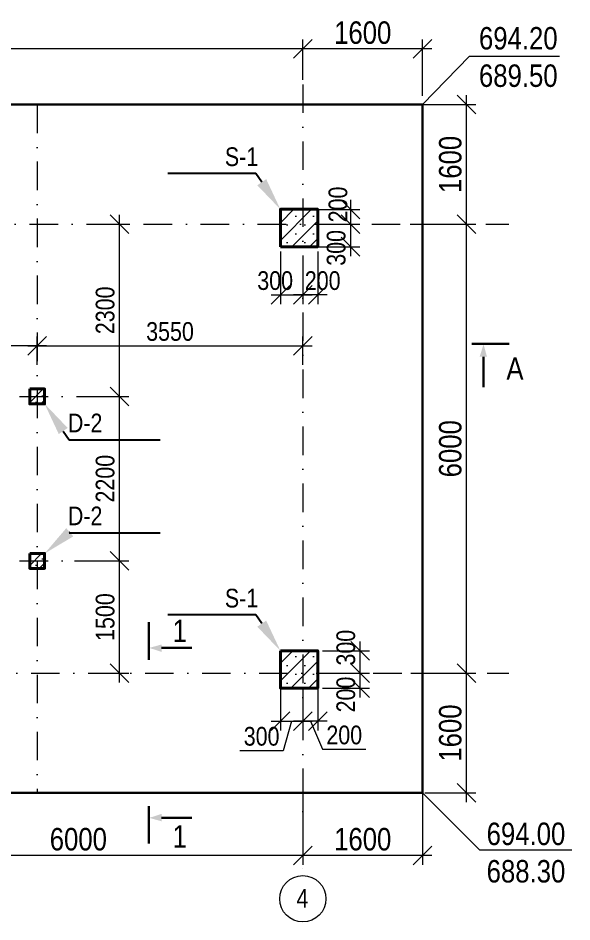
# Model space of a CAD drawing. Header units: millimetres. Extents: x -149347 to 251215, y -2929184 to -2541447.
# Drawn here: x -69316 to -61916, y -2570132 to -2558051 of the extents above; entities that cross this region are included whole.
import ezdxf
from ezdxf import colors
from ezdxf.entities.mleader import LeaderData, LeaderLine
from ezdxf.math import Vec2, Vec3

# ---------------------------------------------------------------- set-up
doc = ezdxf.new("R2010")
doc.units = ezdxf.units.MM
doc.linetypes.add('DASHDOTX2', pattern=[50.8, 25.4, -12.7, 0, -12.7])
for name, color, linetype, lineweight in [('kesik_Pen_No__1', 7, 'Continuous', 13), ('Калонлар', 2, 'Continuous', 40), ('стены', 33, 'Continuous', 40), ('Х - диварлар.', 31, 'Continuous', 25)]:
    doc.layers.add(name, color=color, linetype=linetype, lineweight=lineweight)
doc.styles.add('style1', font='A3TI(LA).TTF', dxfattribs={"height": 400})
doc.styles.add('style6', font='ARIALN.TTF', dxfattribs={"height": 300})
doc.dimstyles.new('DIM_100', dxfattribs={"dimscale": 100, "dimtxt": 250, "dimasz": 2.5, "dimexe": 1.25, "dimexo": 0.625, "dimtad": 1, "dimdec": 0, "dimtxsty": 'style1', "dimblk": 'OBLIQUE', "dimcen": 2.5, "dimdle": 1.25, "dimclrd": 251, "dimclre": 251, "dimaunit": 1, "dimadec": 3, "dimazin": 0, "dimtfac": 1, "dimtdec": 0, "dimtmove": 1, "dimatfit": 3, "dimfxl": 1.25, "dimlwd": 5, "dimlwe": 5, "dimarcsym": 0})

# ---------------------------------------------------------------- blocks, each defined once
blk = doc.blocks.new('_Oblique')
at = {"color": 0, "linetype": 'ByBlock', "lineweight": -2}
blk.add_line((-0.5, -0.5), (0.5, 0.5), dxfattribs=at)
blk = doc.blocks.new('*D116')
at = {"color": 251, "lineweight": 5, "ltscale": 50, "transparency": 16777216}
for p, q in [((-71511, -2568254), (-71511, -2569369)), ((-65511, -2568254), (-65511, -2569369))]:
    blk.add_line(p, q, dxfattribs=at)
at = {"color": 251, "linetype": 'ByBlock', "lineweight": 5, "ltscale": 50, "transparency": 16777216}
blk.add_line((-65386, -2569244), (-71636, -2569244), dxfattribs=at)
at = {"layer": 'Defpoints', "color": 0, "lineweight": 15, "ltscale": 50, "transparency": 16777216}
for p in [(-71511, -2568192), (-65511, -2568192), (-71511, -2569244)]:
    blk.add_point(p, dxfattribs=at)
at = {"color": 251, "lineweight": 5, "ltscale": 50, "transparency": 16777216, "xscale": 250, "yscale": 250, "zscale": 250, "rotation": 180}
blk.add_blockref('_Oblique', (-71511, -2569244), dxfattribs=at)
at = {"color": 251, "lineweight": 5, "ltscale": 50, "transparency": 16777216, "xscale": 250, "yscale": 250, "zscale": 250}
blk.add_blockref('_Oblique', (-65511, -2569244), dxfattribs=at)
at = {"color": 0, "lineweight": 15, "ltscale": 50, "transparency": 16777216, "insert": (-68511, -2569028), "char_height": 300, "attachment_point": 5, "style": 'style6'}
blk.add_mtext('6000', dxfattribs=at)
blk = doc.blocks.new('*D117')
at = {"color": 251, "linetype": 'ByBlock', "lineweight": 5, "ltscale": 50, "transparency": 16777216}
blk.add_line((-63324, -2566932), (-63324, -2560682), dxfattribs=at)
at = {"color": 251, "lineweight": 5, "ltscale": 50, "transparency": 16777216}
for p, q in [((-63317, -2560807), (-63199, -2560807)), ((-63317, -2566807), (-63199, -2566807))]:
    blk.add_line(p, q, dxfattribs=at)
at = {"layer": 'Defpoints', "color": 0, "lineweight": 15, "ltscale": 50, "transparency": 16777216}
for p in [(-63379, -2560807), (-63324, -2560807), (-63379, -2566807)]:
    blk.add_point(p, dxfattribs=at)
at = {"color": 251, "lineweight": 5, "ltscale": 50, "transparency": 16777216, "xscale": 250, "yscale": 250, "zscale": 250}
for p, rotation in [((-63324, -2560807), 90), ((-63324, -2566807), 270)]:
    blk.add_blockref('_Oblique', p, dxfattribs=dict(at, rotation=rotation))
at = {"color": 0, "lineweight": 15, "ltscale": 50, "transparency": 16777216, "insert": (-63540, -2563807), "char_height": 300, "attachment_point": 5, "rotation": 90, "style": 'style6'}
blk.add_mtext('6000', dxfattribs=at)
blk = doc.blocks.new('*D118')
at = {"color": 251, "linetype": 'ByBlock', "lineweight": 5, "ltscale": 50, "transparency": 16777216}
blk.add_line((-63324, -2568532), (-63324, -2566682), dxfattribs=at)
at = {"color": 251, "lineweight": 5, "ltscale": 50, "transparency": 16777216}
for p, q in [((-64070, -2566807), (-63199, -2566807)), ((-63879, -2568407), (-63199, -2568407))]:
    blk.add_line(p, q, dxfattribs=at)
at = {"layer": 'Defpoints', "color": 0, "lineweight": 15, "ltscale": 50, "transparency": 16777216}
for p in [(-64133, -2566807), (-63324, -2566807), (-63941, -2568407)]:
    blk.add_point(p, dxfattribs=at)
at = {"color": 251, "lineweight": 5, "ltscale": 50, "transparency": 16777216, "xscale": 250, "yscale": 250, "zscale": 250}
for p, rotation in [((-63324, -2566807), 90), ((-63324, -2568407), 270)]:
    blk.add_blockref('_Oblique', p, dxfattribs=dict(at, rotation=rotation))
at = {"color": 0, "lineweight": 15, "ltscale": 50, "transparency": 16777216, "insert": (-63540, -2567607), "char_height": 300, "attachment_point": 5, "rotation": 90, "style": 'style6'}
blk.add_mtext('1600', dxfattribs=at)
blk = doc.blocks.new('*D119')
at = {"color": 251, "linetype": 'ByBlock', "lineweight": 5, "ltscale": 50, "transparency": 16777216}
blk.add_line((-63324, -2560932), (-63324, -2559082), dxfattribs=at)
at = {"color": 251, "lineweight": 5, "ltscale": 50, "transparency": 16777216}
for p, q in [((-63970, -2559207), (-63199, -2559207)), ((-64077, -2560807), (-63199, -2560807))]:
    blk.add_line(p, q, dxfattribs=at)
at = {"layer": 'Defpoints', "color": 0, "lineweight": 15, "ltscale": 50, "transparency": 16777216}
for p in [(-64033, -2559207), (-63324, -2559207), (-64140, -2560807)]:
    blk.add_point(p, dxfattribs=at)
at = {"color": 251, "lineweight": 5, "ltscale": 50, "transparency": 16777216, "xscale": 250, "yscale": 250, "zscale": 250}
for p, rotation in [((-63324, -2559207), 90), ((-63324, -2560807), 270)]:
    blk.add_blockref('_Oblique', p, dxfattribs=dict(at, rotation=rotation))
at = {"color": 0, "lineweight": 15, "ltscale": 50, "transparency": 16777216, "insert": (-63540, -2560007), "char_height": 300, "attachment_point": 5, "rotation": 90, "style": 'style6'}
blk.add_mtext('1600', dxfattribs=at)
blk = doc.blocks.new('*D120')
at = {"color": 251, "linetype": 'ByBlock', "lineweight": 5, "ltscale": 50, "transparency": 16777216}
blk.add_line((-64746, -2567132), (-64746, -2566682), dxfattribs=at)
at = {"color": 251, "lineweight": 5, "ltscale": 50, "transparency": 16777216}
for p, q in [((-65101, -2566807), (-64621, -2566807)), ((-65249, -2567007), (-64621, -2567007))]:
    blk.add_line(p, q, dxfattribs=at)
at = {"layer": 'Defpoints', "color": 0, "lineweight": 15, "ltscale": 50, "transparency": 16777216}
for p in [(-65163, -2566807), (-64746, -2566807), (-65311, -2567007)]:
    blk.add_point(p, dxfattribs=at)
at = {"color": 251, "lineweight": 5, "ltscale": 50, "transparency": 16777216, "xscale": 250, "yscale": 250, "zscale": 250}
for p, rotation in [((-64746, -2566807), 90), ((-64746, -2567007), 270)]:
    blk.add_blockref('_Oblique', p, dxfattribs=dict(at, rotation=rotation))
at = {"color": 0, "lineweight": 15, "ltscale": 50, "transparency": 16777216, "insert": (-64936, -2567092), "char_height": 300, "attachment_point": 5, "rotation": 90, "style": 'style6'}
blk.add_mtext('{\\H0.83333x;200}', dxfattribs=at)
blk = doc.blocks.new('*D121')
at = {"color": 251, "linetype": 'ByBlock', "lineweight": 5, "ltscale": 50, "transparency": 16777216}
blk.add_line((-64746, -2566932), (-64746, -2566383), dxfattribs=at)
at = {"color": 251, "lineweight": 5, "ltscale": 50, "transparency": 16777216}
for p, q in [((-65249, -2566508), (-64621, -2566508)), ((-65186, -2566807), (-64621, -2566807))]:
    blk.add_line(p, q, dxfattribs=at)
at = {"layer": 'Defpoints', "color": 0, "lineweight": 15, "ltscale": 50, "transparency": 16777216}
for p in [(-65311, -2566508), (-64746, -2566508), (-65248, -2566807)]:
    blk.add_point(p, dxfattribs=at)
at = {"color": 251, "lineweight": 5, "ltscale": 50, "transparency": 16777216, "xscale": 250, "yscale": 250, "zscale": 250}
for p, rotation in [((-64746, -2566508), 90), ((-64746, -2566807), 270)]:
    blk.add_blockref('_Oblique', p, dxfattribs=dict(at, rotation=rotation))
at = {"color": 0, "lineweight": 15, "ltscale": 50, "transparency": 16777216, "insert": (-64936, -2566466), "char_height": 300, "attachment_point": 5, "rotation": 90, "style": 'style6'}
blk.add_mtext('{\\H0.83333x;300}', dxfattribs=at)
blk = doc.blocks.new('*D124')
at = {"color": 251, "linetype": 'ByBlock', "lineweight": 5, "ltscale": 50, "transparency": 16777216}
blk.add_line((-64875, -2560482), (-64875, -2560932), dxfattribs=at)
at = {"color": 251, "lineweight": 5, "ltscale": 50, "transparency": 16777216}
for p, q in [((-65429, -2560607), (-64750, -2560607)), ((-65354, -2560807), (-64750, -2560807))]:
    blk.add_line(p, q, dxfattribs=at)
at = {"layer": 'Defpoints', "color": 0, "lineweight": 15, "ltscale": 50, "transparency": 16777216}
for p in [(-65491, -2560607), (-65416, -2560807), (-64875, -2560807)]:
    blk.add_point(p, dxfattribs=at)
at = {"color": 251, "lineweight": 5, "ltscale": 50, "transparency": 16777216, "xscale": 250, "yscale": 250, "zscale": 250}
for p, rotation in [((-64875, -2560607), 90), ((-64875, -2560807), 270)]:
    blk.add_blockref('_Oblique', p, dxfattribs=dict(at, rotation=rotation))
at = {"color": 0, "lineweight": 15, "ltscale": 50, "transparency": 16777216, "insert": (-65041, -2560542), "char_height": 300, "attachment_point": 5, "rotation": 90, "style": 'style6'}
blk.add_mtext('{\\H0.83333x;200}', dxfattribs=at)
blk = doc.blocks.new('*D125')
at = {"color": 251, "linetype": 'ByBlock', "lineweight": 5, "ltscale": 50, "transparency": 16777216}
blk.add_line((-64875, -2560682), (-64875, -2561231), dxfattribs=at)
at = {"color": 251, "lineweight": 5, "ltscale": 50, "transparency": 16777216}
for p, q in [((-65351, -2560807), (-64750, -2560807)), ((-65379, -2561106), (-64750, -2561106))]:
    blk.add_line(p, q, dxfattribs=at)
at = {"layer": 'Defpoints', "color": 0, "lineweight": 15, "ltscale": 50, "transparency": 16777216}
for p in [(-65413, -2560807), (-65441, -2561106), (-64875, -2561106)]:
    blk.add_point(p, dxfattribs=at)
at = {"color": 251, "lineweight": 5, "ltscale": 50, "transparency": 16777216, "xscale": 250, "yscale": 250, "zscale": 250}
for p, rotation in [((-64875, -2560807), 90), ((-64875, -2561106), 270)]:
    blk.add_blockref('_Oblique', p, dxfattribs=dict(at, rotation=rotation))
at = {"color": 0, "lineweight": 15, "ltscale": 50, "transparency": 16777216, "insert": (-65065, -2561122), "char_height": 300, "attachment_point": 5, "rotation": 90, "style": 'style6'}
blk.add_mtext('{\\H0.83333x;300}', dxfattribs=at)
blk = doc.blocks.new('*D126')
at = {"color": 251, "lineweight": 5, "ltscale": 50, "transparency": 16777216}
for p, q in [((-65311, -2561169), (-65311, -2561876)), ((-65511, -2561305), (-65511, -2561876))]:
    blk.add_line(p, q, dxfattribs=at)
at = {"color": 251, "linetype": 'ByBlock', "lineweight": 5, "ltscale": 50, "transparency": 16777216}
blk.add_line((-65186, -2561751), (-65636, -2561751), dxfattribs=at)
at = {"layer": 'Defpoints', "color": 0, "lineweight": 15, "ltscale": 50, "transparency": 16777216}
for p in [(-65311, -2561106), (-65511, -2561243), (-65511, -2561751)]:
    blk.add_point(p, dxfattribs=at)
at = {"color": 251, "lineweight": 5, "ltscale": 50, "transparency": 16777216, "xscale": 250, "yscale": 250, "zscale": 250, "rotation": 180}
blk.add_blockref('_Oblique', (-65511, -2561751), dxfattribs=at)
at = {"color": 251, "lineweight": 5, "ltscale": 50, "transparency": 16777216, "xscale": 250, "yscale": 250, "zscale": 250}
blk.add_blockref('_Oblique', (-65311, -2561751), dxfattribs=at)
at = {"color": 0, "lineweight": 15, "ltscale": 50, "transparency": 16777216, "insert": (-65246, -2561561), "char_height": 300, "attachment_point": 5, "style": 'style6'}
blk.add_mtext('{\\H0.83333x;200}', dxfattribs=at)
blk = doc.blocks.new('*D127')
at = {"color": 251, "linetype": 'ByBlock', "lineweight": 5, "ltscale": 50, "transparency": 16777216}
blk.add_line((-67962, -2565432), (-67962, -2562982), dxfattribs=at)
at = {"color": 251, "lineweight": 5, "ltscale": 50, "transparency": 16777216}
for p, q in [((-68224, -2563107), (-67837, -2563107)), ((-68564, -2565307), (-67837, -2565307))]:
    blk.add_line(p, q, dxfattribs=at)
at = {"layer": 'Defpoints', "color": 0, "lineweight": 15, "ltscale": 50, "transparency": 16777216}
for p in [(-68286, -2563107), (-67962, -2563107), (-68626, -2565307)]:
    blk.add_point(p, dxfattribs=at)
at = {"color": 251, "lineweight": 5, "ltscale": 50, "transparency": 16777216, "xscale": 250, "yscale": 250, "zscale": 250}
for p, rotation in [((-67962, -2563107), 90), ((-67962, -2565307), 270)]:
    blk.add_blockref('_Oblique', p, dxfattribs=dict(at, rotation=rotation))
at = {"color": 0, "lineweight": 15, "ltscale": 50, "transparency": 16777216, "insert": (-68152, -2564207), "char_height": 300, "attachment_point": 5, "rotation": 90, "style": 'style6'}
blk.add_mtext('{\\H0.83333x;2200}', dxfattribs=at)
blk = doc.blocks.new('*D128')
at = {"color": 251, "lineweight": 5, "ltscale": 50, "transparency": 16777216}
for p, q in [((-63911, -2568179), (-63911, -2569369)), ((-65511, -2568885), (-65511, -2569369))]:
    blk.add_line(p, q, dxfattribs=at)
at = {"color": 251, "linetype": 'ByBlock', "lineweight": 5, "ltscale": 50, "transparency": 16777216}
blk.add_line((-63786, -2569244), (-65636, -2569244), dxfattribs=at)
at = {"layer": 'Defpoints', "color": 0, "lineweight": 15, "ltscale": 50, "transparency": 16777216}
for p in [(-63911, -2568117), (-65511, -2568823), (-65511, -2569244)]:
    blk.add_point(p, dxfattribs=at)
at = {"color": 251, "lineweight": 5, "ltscale": 50, "transparency": 16777216, "xscale": 250, "yscale": 250, "zscale": 250, "rotation": 180}
blk.add_blockref('_Oblique', (-65511, -2569244), dxfattribs=at)
at = {"color": 251, "lineweight": 5, "ltscale": 50, "transparency": 16777216, "xscale": 250, "yscale": 250, "zscale": 250}
blk.add_blockref('_Oblique', (-63911, -2569244), dxfattribs=at)
at = {"color": 0, "lineweight": 15, "ltscale": 50, "transparency": 16777216, "insert": (-64711, -2569028), "char_height": 300, "attachment_point": 5, "style": 'style6'}
blk.add_mtext('1600', dxfattribs=at)
blk = doc.blocks.new('*D130')
at = {"color": 251, "lineweight": 5, "ltscale": 50, "transparency": 16777216}
for p, q in [((-65811, -2561169), (-65811, -2561876)), ((-65511, -2561305), (-65511, -2561876))]:
    blk.add_line(p, q, dxfattribs=at)
at = {"color": 251, "linetype": 'ByBlock', "lineweight": 5, "ltscale": 50, "transparency": 16777216}
blk.add_line((-65936, -2561751), (-65386, -2561751), dxfattribs=at)
at = {"layer": 'Defpoints', "color": 0, "lineweight": 15, "ltscale": 50, "transparency": 16777216}
for p in [(-65811, -2561106), (-65511, -2561243), (-65511, -2561751)]:
    blk.add_point(p, dxfattribs=at)
at = {"color": 251, "lineweight": 5, "ltscale": 50, "transparency": 16777216, "xscale": 250, "yscale": 250, "zscale": 250, "rotation": 180}
blk.add_blockref('_Oblique', (-65811, -2561751), dxfattribs=at)
at = {"color": 251, "lineweight": 5, "ltscale": 50, "transparency": 16777216, "xscale": 250, "yscale": 250, "zscale": 250}
blk.add_blockref('_Oblique', (-65511, -2561751), dxfattribs=at)
at = {"color": 0, "lineweight": 15, "ltscale": 50, "transparency": 16777216, "insert": (-65881, -2561561), "char_height": 300, "attachment_point": 5, "style": 'style6'}
blk.add_mtext('{\\H0.83333x;300}', dxfattribs=at)
blk = doc.blocks.new('*D135')
at = {"color": 251, "lineweight": 5, "ltscale": 50, "transparency": 16777216}
for p, q in [((-65311, -2566867), (-65311, -2567574)), ((-65511, -2567003), (-65511, -2567574))]:
    blk.add_line(p, q, dxfattribs=at)
at = {"color": 251, "linetype": 'ByBlock', "lineweight": 5, "ltscale": 50, "transparency": 16777216}
for p, q in [((-65186, -2567449), (-65636, -2567449)), ((-65411, -2567449), (-65249, -2567824)), ((-65249, -2567824), (-64668, -2567824))]:
    blk.add_line(p, q, dxfattribs=at)
at = {"layer": 'Defpoints', "color": 0, "lineweight": 15, "ltscale": 50, "transparency": 16777216}
for p in [(-65311, -2566804), (-65511, -2566941), (-65511, -2567449)]:
    blk.add_point(p, dxfattribs=at)
at = {"color": 251, "lineweight": 5, "ltscale": 50, "transparency": 16777216, "xscale": 250, "yscale": 250, "zscale": 250, "rotation": 180}
blk.add_blockref('_Oblique', (-65511, -2567449), dxfattribs=at)
at = {"color": 251, "lineweight": 5, "ltscale": 50, "transparency": 16777216, "xscale": 250, "yscale": 250, "zscale": 250}
blk.add_blockref('_Oblique', (-65311, -2567449), dxfattribs=at)
at = {"color": 0, "lineweight": 15, "ltscale": 50, "transparency": 16777216, "insert": (-64958, -2567634), "char_height": 300, "attachment_point": 5, "style": 'style6'}
blk.add_mtext('{\\H0.83333x;200}', dxfattribs=at)
blk = doc.blocks.new('*D136')
at = {"color": 251, "lineweight": 5, "ltscale": 50, "transparency": 16777216}
for p, q in [((-65811, -2566867), (-65811, -2567574)), ((-65511, -2567003), (-65511, -2567574))]:
    blk.add_line(p, q, dxfattribs=at)
at = {"color": 251, "linetype": 'ByBlock', "lineweight": 5, "ltscale": 50, "transparency": 16777216}
for p, q in [((-65936, -2567449), (-65386, -2567449)), ((-65661, -2567449), (-65774, -2567843)), ((-65774, -2567843), (-66351, -2567843))]:
    blk.add_line(p, q, dxfattribs=at)
at = {"layer": 'Defpoints', "color": 0, "lineweight": 15, "ltscale": 50, "transparency": 16777216}
for p in [(-65811, -2566804), (-65511, -2566941), (-65511, -2567449)]:
    blk.add_point(p, dxfattribs=at)
at = {"color": 251, "lineweight": 5, "ltscale": 50, "transparency": 16777216, "xscale": 250, "yscale": 250, "zscale": 250, "rotation": 180}
blk.add_blockref('_Oblique', (-65811, -2567449), dxfattribs=at)
at = {"color": 251, "lineweight": 5, "ltscale": 50, "transparency": 16777216, "xscale": 250, "yscale": 250, "zscale": 250}
blk.add_blockref('_Oblique', (-65511, -2567449), dxfattribs=at)
at = {"color": 0, "lineweight": 15, "ltscale": 50, "transparency": 16777216, "insert": (-66062, -2567652), "char_height": 300, "attachment_point": 5, "style": 'style6'}
blk.add_mtext('{\\H0.83333x;300}', dxfattribs=at)
blk = doc.blocks.new('*D139')
at = {"color": 251, "linetype": 'ByBlock', "lineweight": 5, "ltscale": 50, "transparency": 16777216}
blk.add_line((-67962, -2566932), (-67962, -2565182), dxfattribs=at)
at = {"color": 251, "lineweight": 5, "ltscale": 50, "transparency": 16777216}
for p, q in [((-68224, -2565307), (-67837, -2565307)), ((-68234, -2566807), (-67837, -2566807))]:
    blk.add_line(p, q, dxfattribs=at)
at = {"layer": 'Defpoints', "color": 0, "lineweight": 15, "ltscale": 50, "transparency": 16777216}
for p in [(-68286, -2565307), (-67962, -2565307), (-68296, -2566807)]:
    blk.add_point(p, dxfattribs=at)
at = {"color": 251, "lineweight": 5, "ltscale": 50, "transparency": 16777216, "xscale": 250, "yscale": 250, "zscale": 250}
for p, rotation in [((-67962, -2565307), 90), ((-67962, -2566807), 270)]:
    blk.add_blockref('_Oblique', p, dxfattribs=dict(at, rotation=rotation))
at = {"color": 0, "lineweight": 15, "ltscale": 50, "transparency": 16777216, "insert": (-68152, -2566057), "char_height": 300, "attachment_point": 5, "rotation": 90, "style": 'style6'}
blk.add_mtext('{\\H0.83333x;1500}', dxfattribs=at)
blk = doc.blocks.new('*D140')
at = {"color": 251, "linetype": 'ByBlock', "lineweight": 5, "ltscale": 50, "transparency": 16777216}
blk.add_line((-67962, -2563232), (-67962, -2560682), dxfattribs=at)
at = {"color": 251, "lineweight": 5, "ltscale": 50, "transparency": 16777216}
for p, q in [((-68224, -2560807), (-67837, -2560807)), ((-68234, -2563107), (-67837, -2563107))]:
    blk.add_line(p, q, dxfattribs=at)
at = {"layer": 'Defpoints', "color": 0, "lineweight": 15, "ltscale": 50, "transparency": 16777216}
for p in [(-68286, -2560807), (-67962, -2560807), (-68296, -2563107)]:
    blk.add_point(p, dxfattribs=at)
at = {"color": 251, "lineweight": 5, "ltscale": 50, "transparency": 16777216, "xscale": 250, "yscale": 250, "zscale": 250}
for p, rotation in [((-67962, -2560807), 90), ((-67962, -2563107), 270)]:
    blk.add_blockref('_Oblique', p, dxfattribs=dict(at, rotation=rotation))
at = {"color": 0, "lineweight": 15, "ltscale": 50, "transparency": 16777216, "insert": (-68152, -2561957), "char_height": 300, "attachment_point": 5, "rotation": 90, "style": 'style6'}
blk.add_mtext('{\\H0.83333x;2300}', dxfattribs=at)
blk = doc.blocks.new('*D141')
at = {"color": 251, "lineweight": 5, "ltscale": 50, "transparency": 16777216}
for p, q in [((-71511, -2562607), (-71511, -2562306)), ((-69061, -2562685), (-69061, -2562306))]:
    blk.add_line(p, q, dxfattribs=at)
at = {"color": 251, "linetype": 'ByBlock', "lineweight": 5, "ltscale": 50, "transparency": 16777216}
blk.add_line((-68936, -2562431), (-71636, -2562431), dxfattribs=at)
at = {"layer": 'Defpoints', "color": 0, "lineweight": 15, "ltscale": 50, "transparency": 16777216}
for p in [(-71511, -2562431), (-71511, -2562670), (-69061, -2562748)]:
    blk.add_point(p, dxfattribs=at)
at = {"color": 251, "lineweight": 5, "ltscale": 50, "transparency": 16777216, "xscale": 250, "yscale": 250, "zscale": 250, "rotation": 180}
blk.add_blockref('_Oblique', (-71511, -2562431), dxfattribs=at)
at = {"color": 251, "lineweight": 5, "ltscale": 50, "transparency": 16777216, "xscale": 250, "yscale": 250, "zscale": 250}
blk.add_blockref('_Oblique', (-69061, -2562431), dxfattribs=at)
at = {"color": 0, "lineweight": 15, "ltscale": 50, "transparency": 16777216, "insert": (-70286, -2562241), "char_height": 300, "attachment_point": 5, "style": 'style6'}
blk.add_mtext('{\\H0.83333x;2450}', dxfattribs=at)
blk = doc.blocks.new('*D105')
at = {"color": 251, "lineweight": 5, "ltscale": 50, "transparency": 16777216}
for p, q in [((-69061, -2562685), (-69061, -2562306)), ((-65511, -2562685), (-65511, -2562306))]:
    blk.add_line(p, q, dxfattribs=at)
at = {"color": 251, "linetype": 'ByBlock', "lineweight": 5, "ltscale": 50, "transparency": 16777216}
blk.add_line((-69186, -2562431), (-65386, -2562431), dxfattribs=at)
at = {"layer": 'Defpoints', "color": 0, "lineweight": 15, "ltscale": 50, "transparency": 16777216}
for p in [(-65511, -2562431), (-69061, -2562748), (-65511, -2562748)]:
    blk.add_point(p, dxfattribs=at)
at = {"color": 251, "lineweight": 5, "ltscale": 50, "transparency": 16777216, "xscale": 250, "yscale": 250, "zscale": 250, "rotation": 180}
blk.add_blockref('_Oblique', (-69061, -2562431), dxfattribs=at)
at = {"color": 251, "lineweight": 5, "ltscale": 50, "transparency": 16777216, "xscale": 250, "yscale": 250, "zscale": 250}
blk.add_blockref('_Oblique', (-65511, -2562431), dxfattribs=at)
at = {"color": 0, "lineweight": 15, "ltscale": 50, "transparency": 16777216, "insert": (-67286, -2562241), "char_height": 300, "attachment_point": 5, "style": 'style6'}
blk.add_mtext('{\\H0.83333x;3550}', dxfattribs=at)
blk = doc.blocks.new('*D102')
at = {"color": 251, "lineweight": 5, "ltscale": 50, "transparency": 16777216}
for p, q in [((-65511, -2558875), (-65511, -2558338)), ((-63911, -2559089), (-63911, -2558338))]:
    blk.add_line(p, q, dxfattribs=at)
at = {"color": 251, "linetype": 'ByBlock', "lineweight": 5, "ltscale": 50, "transparency": 16777216}
blk.add_line((-63786, -2558463), (-65636, -2558463), dxfattribs=at)
at = {"layer": 'Defpoints', "color": 0, "lineweight": 15, "ltscale": 50, "transparency": 16777216}
for p in [(-65511, -2558463), (-65511, -2558937), (-63911, -2559152)]:
    blk.add_point(p, dxfattribs=at)
at = {"color": 251, "lineweight": 5, "ltscale": 50, "transparency": 16777216, "xscale": 250, "yscale": 250, "zscale": 250, "rotation": 180}
blk.add_blockref('_Oblique', (-65511, -2558463), dxfattribs=at)
at = {"color": 251, "lineweight": 5, "ltscale": 50, "transparency": 16777216, "xscale": 250, "yscale": 250, "zscale": 250}
blk.add_blockref('_Oblique', (-63911, -2558463), dxfattribs=at)
at = {"color": 0, "lineweight": 15, "ltscale": 50, "transparency": 16777216, "insert": (-64711, -2558247), "char_height": 300, "attachment_point": 5, "style": 'style6'}
blk.add_mtext('1600', dxfattribs=at)
blk = doc.blocks.new('*D146')
at = {"color": 251, "lineweight": 5, "ltscale": 50, "transparency": 16777216}
for p, q in [((-74361, -2558854), (-74361, -2558338)), ((-65511, -2558875), (-65511, -2558338))]:
    blk.add_line(p, q, dxfattribs=at)
at = {"color": 251, "linetype": 'ByBlock', "lineweight": 5, "ltscale": 50, "transparency": 16777216}
blk.add_line((-65386, -2558463), (-74486, -2558463), dxfattribs=at)
at = {"layer": 'Defpoints', "color": 0, "lineweight": 15, "ltscale": 50, "transparency": 16777216}
for p in [(-74361, -2558463), (-74361, -2558917), (-65511, -2558937)]:
    blk.add_point(p, dxfattribs=at)
at = {"color": 251, "lineweight": 5, "ltscale": 50, "transparency": 16777216, "xscale": 250, "yscale": 250, "zscale": 250, "rotation": 180}
blk.add_blockref('_Oblique', (-74361, -2558463), dxfattribs=at)
at = {"color": 251, "lineweight": 5, "ltscale": 50, "transparency": 16777216, "xscale": 250, "yscale": 250, "zscale": 250}
blk.add_blockref('_Oblique', (-65511, -2558463), dxfattribs=at)
at = {"color": 0, "lineweight": 15, "ltscale": 50, "transparency": 16777216, "insert": (-69936, -2558247), "char_height": 300, "attachment_point": 5, "style": 'style6'}
blk.add_mtext('8850', dxfattribs=at)

msp = doc.modelspace()

# ---------------------------------------------------------------- hatches: boundary and pattern name
at = {"lineweight": 15, "ltscale": 50}
h = msp.add_hatch(dxfattribs=at)
h.set_pattern_fill('SACNCR', color=4, scale=70)
h.set_pattern_definition([(45, (-875931.24, 21035.38), (-117.865862, 117.865862), []), (45, (-875813.38, 21035.38), (-117.865862, 117.865862), [0, -166.6875])])
h.paths.add_polyline_path([(-65811.24411, -2561106.88073), (-65311.24411, -2561106.88073), (-65311.24411, -2560606.88073), (-65811.24411, -2560606.88073)])
h = msp.add_hatch(dxfattribs=at)
h.set_pattern_fill('SACNCR', color=4, scale=50)
h.set_pattern_definition([(45, (-867699.3, 53857.86), (-84.189901, 84.189901), []), (45, (-867615.11, 53857.86), (-84.189901, 84.189901), [0, -119.0625])])
h.paths.add_polyline_path([(-69061.24411, -2563106.88073), (-69061.24411, -2563206.88073), (-69161.24411, -2563206.88073), (-69161.24411, -2563106.88073)])
h.paths.add_polyline_path([(-68961.24411, -2563106.88073), (-68961.24411, -2563206.88073), (-69061.24411, -2563206.88073), (-69061.24411, -2563106.88073)])
h.paths.add_polyline_path([(-68961.24411, -2563006.88073), (-68961.24411, -2563106.88073), (-69061.24411, -2563106.88073), (-69061.24411, -2563006.88073)])
h.paths.add_polyline_path([(-69061.24411, -2563106.88073), (-69161.24411, -2563106.88073), (-69161.24411, -2563006.88073), (-69061.24411, -2563006.88073)])
h = msp.add_hatch(dxfattribs=at)
h.set_pattern_fill('SACNCR', color=4, scale=50)
h.set_pattern_definition([(45, (-867699.3, 56057.86), (-84.189901, 84.189901), []), (45, (-867615.11, 56057.86), (-84.189901, 84.189901), [0, -119.0625])])
h.paths.add_polyline_path([(-69061.24411, -2565406.88073), (-69161.24411, -2565406.88073), (-69161.24411, -2565306.88073), (-69061.24411, -2565306.88073)])
h.paths.add_polyline_path([(-68961.24411, -2565406.88073), (-69061.24411, -2565406.88073), (-69061.24411, -2565306.88073), (-68961.24411, -2565306.88073)])
h.paths.add_polyline_path([(-68961.24411, -2565306.88073), (-69061.24411, -2565306.88073), (-69061.24411, -2565206.88073), (-68961.24411, -2565206.88073)])
h.paths.add_polyline_path([(-69061.24411, -2565306.88073), (-69161.24411, -2565306.88073), (-69161.24411, -2565206.88073), (-69061.24411, -2565206.88073)])
h = msp.add_hatch(dxfattribs=at)
h.set_pattern_fill('SACNCR', color=4, scale=70)
h.set_pattern_definition([(45, (-875931.24, 26935.38), (-117.865862, 117.865862), []), (45, (-875813.38, 26935.38), (-117.865862, 117.865862), [0, -166.6875])])
h.paths.add_polyline_path([(-65811.24411, -2567006.88073), (-65311.24411, -2567006.88073), (-65311.24411, -2566506.88073), (-65811.24411, -2566506.88073)])

# ---------------------------------------------------------------- linework, layer by layer
at = {"color": 1, "linetype": 'DASHDOTX2', "lineweight": 13, "ltscale": 15}
for p, q in [((-65511.24411, -2558937.32301), (-65511.24411, -2569513.19695)), ((-76784.37542, -2560806.88073), (-62757.92178, -2560806.88073)), ((-76764.50454, -2566806.88073), (-62757.92178, -2566806.88073))]:
    msp.add_line(p, q, dxfattribs=at)
at = {"lineweight": 30}
for p, q in [((-62753.28177, -2562405.6239), (-63254.69862, -2562405.6239)), ((-63096.25944, -2562577.55405), (-63096.25944, -2562982.61038)), ((-67569.91457, -2566125.9781), (-67569.91457, -2566627.39494)), ((-67397.98442, -2566468.95576), (-66992.9281, -2566468.95576)), ((-67569.91457, -2569083.81278), (-67569.91457, -2568582.39593)), ((-67397.98442, -2568740.83511), (-66992.9281, -2568740.83511))]:
    msp.add_line(p, q, dxfattribs=at)
at = {"color": 3, "lineweight": 30, "ltscale": 15}
msp.add_lwpolyline([(-63911.24411, -2568406.88073), (-75361.24411, -2568406.88073), (-75361.24411, -2559206.88073), (-63911.24411, -2559206.88073)], close=True, dxfattribs=at)
at = {"color": 1, "linetype": 'DASHDOTX2', "lineweight": 13, "ltscale": 15}
for points in [[(-69061.24411, -2559206.88073), (-69061.24411, -2568406.88073)], [(-70059.18942, -2563106.88073), (-68050.45219, -2563106.88073)], [(-70059.18942, -2565306.88073), (-67985.92689, -2565306.88073)]]:
    msp.add_lwpolyline(points, dxfattribs=at)
at = {"color": 231, "lineweight": 15, "ltscale": 50}
msp.add_circle((-65511.24411, -2569822.36316), 309.16622, dxfattribs=at)
at = {"lineweight": 30}
for points in [[(-63149.37291, -2562577.55405), (-63096.25944, -2562412.17905), (-63050.31476, -2562577.55405)], [(-67397.98442, -2566522.06923), (-67563.35942, -2566468.95576), (-67397.98442, -2566423.01109)], [(-67397.98442, -2568687.72164), (-67563.35942, -2568740.83511), (-67397.98442, -2568786.77978)]]:
    msp.add_solid(points, dxfattribs=at)
at = {"layer": 'kesik_Pen_No__1', "ltscale": 30}
for p, q in [((-63911.24411, -2559206.88073), (-63285.32574, -2558561.45818)), ((-63285.32574, -2558561.45818), (-62081.67883, -2558561.45818)), ((-63911.24411, -2568406.88073), (-63149.8265, -2569168.01145)), ((-63149.8265, -2569168.01145), (-61915.86327, -2569168.01145))]:
    msp.add_line(p, q, dxfattribs=at)
at = {"layer": 'Калонлар', "color": 1}
for points in [[(-65811.24411, -2561106.88073), (-65811.24411, -2560606.88073), (-65311.24411, -2560606.88073), (-65311.24411, -2561106.88073)], [(-65811.24411, -2566506.88073), (-65811.24411, -2567006.88073), (-65311.24411, -2567006.88073), (-65311.24411, -2566506.88073)]]:
    msp.add_lwpolyline(points, close=True, dxfattribs=at)
at = {"layer": 'стены'}
for points in [[(-69161.24411, -2563006.88073), (-69161.24411, -2563206.88073), (-68961.24411, -2563206.88073), (-68961.24411, -2563006.88073), (-69161.24411, -2563006.88073)], [(-69161.24411, -2565206.88073), (-69161.24411, -2565406.88073), (-68961.24411, -2565406.88073), (-68961.24411, -2565206.88073), (-69161.24411, -2565206.88073)]]:
    msp.add_lwpolyline(points, dxfattribs=at)

# ---------------------------------------------------------------- texts
at = {"lineweight": 9, "char_height": 300, "width": 5396.4038597, "style": 'style6'}
for s, insert, attachment_point in [(' {\\fArial Narrow|b0|i0|c238|p34;A}', (-62886.98848, -2562585.30975), 1), ('{\\fArial Narrow|b0|i0|c238|p34;1}', (-67251.98084, -2566091.4077), 1), ('{\\fArial Narrow|b0|i0|c238|p34;1}', (-67251.98084, -2569138.38317), 7)]:
    msp.add_mtext(s, dxfattribs=dict(at, insert=insert, attachment_point=attachment_point))
at = {"color": 231, "lineweight": 15, "ltscale": 50, "insert": (-65596.96204, -2569691.76687), "char_height": 250, "attachment_point": 1, "style": 'style6'}
msp.add_mtext_dynamic_manual_height_columns('{\\fArial Narrow|b0|i0|c238|p34;4}', width=157.5516269, gutter_width=12.5, heights=[0], dxfattribs=at)
at = {"layer": 'Х - диварлар.', "char_height": 300, "attachment_point": 7, "style": 'style6'}
for s, insert in [('{\\fArial Narrow|b0|i0|c238|p34;694.20\\P689.50}', (-63157.94141, -2558974.67481)), ('{\\fArial Narrow|b0|i0|c238|p34;694.00\\P688.30}', (-63055.17029, -2569608.75051))]:
    msp.add_mtext(s, dxfattribs=dict(at, insert=insert))

# ---------------------------------------------------------------- dimensions: what is measured, and where the dimension line sits
at = {"color": 231, "lineweight": 15, "ltscale": 50}
for base, p1, p2, angle, picture, middle in [((-74361.24411, -2558463.07782), (-65511.24411, -2558937.32301), (-74361.24411, -2558916.88073), 180, '*D146', (-69936.24411, -2558247.40593)), ((-65511.24411, -2558463.07782), (-63911.24411, -2559151.5682), (-65511.24411, -2558937.32301), 180, '*D102', (-64711.24411, -2558247.40593)), ((-63324.09871, -2560806.88073), (-63379.41085, -2566806.88073), (-63379.41085, -2560806.88073), 270, '*D117', (-63539.7706, -2563806.88073)), ((-65511.24411, -2569243.72513), (-63911.24411, -2568116.88073), (-65511.24411, -2568822.67745), 180, '*D128', (-64711.24411, -2569028.05324)), ((-71511.24411, -2569243.72513), (-65511.24411, -2568191.96512), (-71511.24411, -2568191.96512), 180, '*D116', (-68511.24411, -2569028.05324))]:
    dim = msp.add_linear_dim(base=base, p1=p1, p2=p2, angle=angle, dimstyle='DIM_100', override={"dimtxsty": 'style6'}, dxfattribs=at)
    dim.commit()
    dim.dimension.update_dxf_attribs({"geometry": picture, "text_midpoint": middle})
for base, p1, p2, picture, middle in [((-63324.09871, -2559206.88073), (-64139.88247, -2560806.88073), (-64032.69461, -2559206.88073), '*D119', (-63324.09871, -2560006.88073)), ((-63324.09871, -2566806.88073), (-63941.24411, -2568406.88073), (-64132.69461, -2566806.88073), '*D118', (-63324.09871, -2567606.88073))]:
    dim = msp.add_linear_dim(base=base, p1=p1, p2=p2, angle=270, dimstyle='DIM_100', override={"dimtxsty": 'style6'}, dxfattribs=at)
    dim.commit()
    dim.dimension.update_dxf_attribs({"geometry": picture, "text_midpoint": middle, "dimtype": 160})
for base, p1, p2, angle, picture, middle in [((-64875.4279, -2560806.88073), (-65491.24411, -2560606.88073), (-65416.05677, -2560806.88073), 90, '*D124', (-64851.14597, -2560542.2176)), ((-64875.4279, -2561106.4445), (-65413.30096, -2560806.88073), (-65441.24411, -2561106.4445), 90, '*D125', (-64875.04974, -2561122.0203)), ((-65511.24411, -2561751.26779), (-65811.24411, -2561106.4445), (-65511.24411, -2561242.83986), 0, '*D130', (-65880.9983, -2561751.26779)), ((-65511.24411, -2561751.26779), (-65311.24411, -2561106.4445), (-65511.24411, -2561242.83986), 180, '*D126', (-65245.56488, -2561751.26779)), ((-64746.19305, -2566507.75317), (-65248.07429, -2566807.31695), (-65311.24411, -2566507.75317), 270, '*D121', (-64746.19305, -2566466.15609)), ((-64746.19305, -2566807.31695), (-65311.24411, -2567007.31695), (-65163.18648, -2566807.31695), 270, '*D120', (-64746.19305, -2567091.54826)), ((-65511.24411, -2567449.20402), (-65811.24411, -2566804.38073), (-65511.24411, -2566940.77608), 0, '*D136', (-65836.24411, -2567842.63554)), ((-65511.24411, -2567449.20402), (-65311.24411, -2566804.38073), (-65511.24411, -2566940.77608), 180, '*D135', (-65186.24411, -2567824.20402))]:
    dim = msp.add_linear_dim(base=base, p1=p1, p2=p2, angle=angle, text='{\\H0.83333x;<>}', dimstyle='DIM_100', override={"dimtxsty": 'style6'}, dxfattribs=at)
    dim.commit()
    dim.dimension.update_dxf_attribs({"geometry": picture, "text_midpoint": middle, "dimtype": 160})
for base, p1, p2, angle, picture, middle in [((-67961.59542, -2560806.88073), (-68296.48312, -2563106.88073), (-68286.48312, -2560806.88073), 270, '*D140', (-68151.73816, -2561956.88073)), ((-71511.24411, -2562431.14649), (-69061.24411, -2562747.71693), (-71511.24411, -2562669.97228), 0, '*D141', (-70286.24411, -2562241.00376)), ((-65511.24411, -2562431.14649), (-69061.24411, -2562747.71693), (-65511.24411, -2562747.71693), 0, '*D105', (-67286.24411, -2562241.00376)), ((-67961.59542, -2563106.88073), (-68626.48312, -2565306.88073), (-68286.48312, -2563106.88073), 270, '*D127', (-68151.73816, -2564206.88073)), ((-67961.59542, -2565306.88073), (-68296.48312, -2566806.88073), (-68286.48312, -2565306.88073), 270, '*D139', (-68151.73816, -2566056.88073))]:
    dim = msp.add_linear_dim(base=base, p1=p1, p2=p2, angle=angle, text='{\\H0.83333x;<>}', dimstyle='DIM_100', override={"dimtxsty": 'style6'}, dxfattribs=at)
    dim.commit()
    dim.dimension.update_dxf_attribs({"geometry": picture, "text_midpoint": middle})

# ---------------------------------------------------------------- leaders
at = {"color": 3, "linetype": 'ByBlock', "lineweight": 9}
ml = msp.add_multileader_mtext('Standard', dxfattribs=at)
ml.set_content('{\\fArial Narrow|b0|i0|c238|p34;\\H0.83333x;\\C256;S-1\\H1.2x;      }', color=3, style='style6')
ml.set_leader_properties()
ml.build(insert=Vec2(0, 0))
ml.multileader.update_dxf_attribs({"text_left_attachment_type": 6, "text_right_attachment_type": 6, "dogleg_length": 0.36, "arrow_head_size": 440})
ctx = ml.context
ctx.base_point, ctx.char_height, ctx.arrow_head_size, ctx.landing_gap_size, ctx.plane_origin = Vec3(-66520.26301, -2560128.38113), 300, 440, 0.198, Vec3(-58768.22691, -2553202.19746)
ctx.left_attachment, ctx.right_attachment, ctx.text_align_type = 6, 6, 1
notes = []
notes.append((ctx, [(0, (1, 1, 0), (-66139.90416, -2560128.38113), (-1, 0), 0.36, [(0, [(-65811.24411, -2560606.88073)], 0, [])])]))
ctx.mtext.insert, ctx.mtext.alignment, ctx.mtext.flow_direction = Vec3(-66330.26359, -2559778.38133), 2, 5
ml = msp.add_multileader_mtext('Standard', dxfattribs=at)
ml.set_content('{\\fArial Narrow|b0|i0|c238|p34;\\H0.83333x;\\C256;D-2\\H1.2x;      }', color=3, style='style6')
ml.set_leader_properties()
ml.build(insert=Vec2(0, 0))
ml.multileader.update_dxf_attribs({"text_left_attachment_type": 6, "text_right_attachment_type": 6, "dogleg_length": 0.36, "arrow_head_size": 440})
ctx = ml.context
ctx.base_point, ctx.char_height, ctx.arrow_head_size, ctx.landing_gap_size, ctx.plane_origin = Vec3(-68632.42675, -2563687.33893), 300, 440, 0.198, Vec3(-76004.464, -2569469.10433)
ctx.left_attachment, ctx.right_attachment, ctx.text_align_type = 6, 6, 1
notes.append((ctx, [(0, (1, 1, 0), (-68632.78675, -2563687.33893), (1, 0), 0.36, [(0, [(-68961.44681, -2563206.58422)], 0, [])])]))
ctx.mtext.insert, ctx.mtext.alignment, ctx.mtext.flow_direction = Vec3(-68419.91718, -2563337.33913), 2, 5
ml = msp.add_multileader_mtext('Standard', dxfattribs=at)
ml.set_content('{\\fArial Narrow|b0|i0|c238|p34;\\H0.83333x;\\C256;D-2\\H1.2x;      }', color=3, style='style6')
ml.set_leader_properties()
ml.build(insert=Vec2(0, 0))
ml.multileader.update_dxf_attribs({"text_left_attachment_type": 6, "text_right_attachment_type": 6, "dogleg_length": 0.36, "arrow_head_size": 440})
ctx = ml.context
ctx.base_point, ctx.char_height, ctx.arrow_head_size, ctx.landing_gap_size, ctx.plane_origin = Vec3(-68632.42675, -2564929.61018), 300, 440, 0.198, Vec3(-76004.464, -2558944.65713)
ctx.left_attachment, ctx.right_attachment, ctx.text_align_type = 6, 6, 1
notes.append((ctx, [(0, (1, 1, 0), (-68632.78675, -2564929.61018), (1, 0), 0.36, [(0, [(-68961.44681, -2565207.17723)], 0, [])])]))
ctx.mtext.insert, ctx.mtext.alignment, ctx.mtext.flow_direction = Vec3(-68419.91718, -2564579.61038), 2, 5
ml = msp.add_multileader_mtext('Standard', dxfattribs=at)
ml.set_content('{\\fArial Narrow|b0|i0|c238|p34;\\H0.83333x;\\C256;S-1\\H1.2x;      }', color=3, style='style6')
ml.set_leader_properties()
ml.build(insert=Vec2(0, 0))
ml.multileader.update_dxf_attribs({"text_left_attachment_type": 6, "text_right_attachment_type": 6, "dogleg_length": 0.36, "arrow_head_size": 440})
ctx = ml.context
ctx.base_point, ctx.char_height, ctx.arrow_head_size, ctx.landing_gap_size, ctx.plane_origin = Vec3(-66520.26301, -2566028.81735), 300, 440, 0.198, Vec3(-58768.22691, -2559102.63369)
ctx.left_attachment, ctx.right_attachment, ctx.text_align_type = 6, 6, 1
notes.append((ctx, [(0, (1, 1, 0), (-66139.90416, -2566028.81735), (-1, 0), 0.36, [(0, [(-65811.24411, -2566507.31695)], 0, [])])]))
ctx.mtext.insert, ctx.mtext.alignment, ctx.mtext.flow_direction = Vec3(-66330.26359, -2565678.81755), 2, 5
for ctx, leaders in notes:
    for number, flags, end, landing, length, lines in leaders:
        leader = LeaderData()
        leader.index, (leader.has_last_leader_line, leader.has_dogleg_vector, leader.attachment_direction) = number, flags
        leader.last_leader_point, leader.dogleg_vector, leader.dogleg_length = Vec3(end), Vec3(landing), length
        for number, points, colour, breaks in lines:
            line = LeaderLine()
            line.index, line.vertices, line.color, line.breaks = number, Vec3.list(points), colors.encode_raw_color(colour), breaks
            leader.lines.append(line)
        ctx.leaders.append(leader)

doc.saveas('drawing.dxf')
